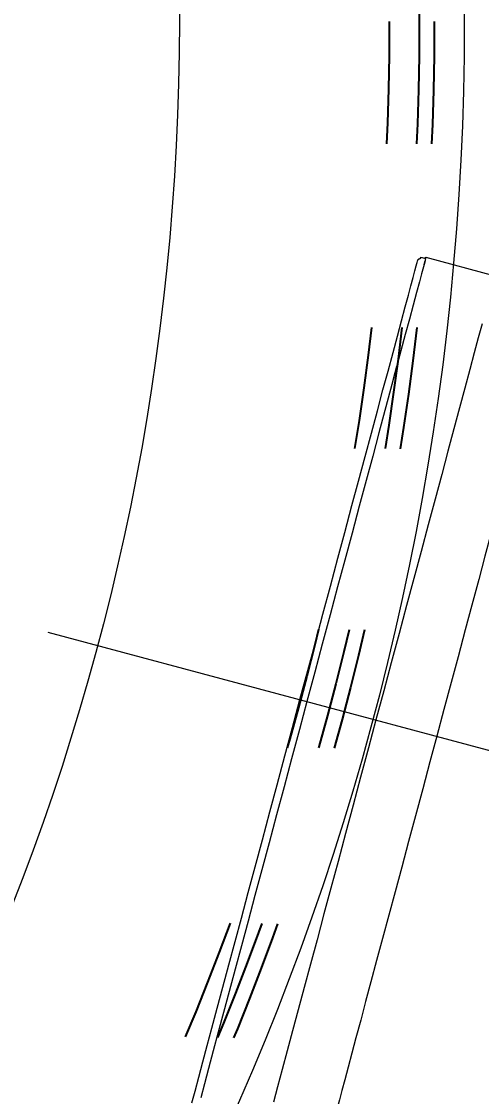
# Model space of a CAD drawing. Header units: millimetres. Extents: x 89051 to 218395, y -330386 to -125649.
# Drawn here: x 98586.9 to 98632.9, y -134408.3 to -134300.8 of the extents above; entities that cross this region are included whole.
import ezdxf

# ---------------------------------------------------------------- set-up
doc = ezdxf.new("R2010")
doc.units = ezdxf.units.MM
doc.header["$LTSCALE"] = 13
for name, pattern in [('1 实线', [0]), ('ACAD_ISO03W100', [1.18, 0.47, -0.71]), ('ACAD_ISO04W100', [30, 24, -3, 0, -3]), ('CENTER', [50.8, 31.75, -6.35, 6.35, -6.35])]:
    doc.linetypes.add(name, pattern=pattern)
doc.layers.get('0').update_dxf_attribs({"color": 1, "linetype": 'CENTER'})
doc.layers.add('C00-00-00', color=7, linetype='Continuous')
doc.layers.add('粗实线', color=4, linetype='Continuous')
doc.layers.add('标注、文本', color=3, linetype='Continuous', lineweight=25)
doc.styles.get("Standard").update_dxf_attribs({"font": 'gbenor.shx', "bigfont": 'gbcbig.shx'})
doc.dimstyles.new('1-15', dxfattribs={"dimscale": 20, "dimtxt": 3.5, "dimasz": 2, "dimexe": 1.5, "dimexo": 0.5, "dimgap": 0.5, "dimtad": 1, "dimtoh": 1, "dimdec": 1, "dimdsep": 46, "dimtxsty": 'Standard', "dimcen": 2.5, "dimclrd": 3, "dimclre": 3, "dimclrt": 3, "dimadec": 0, "dimazin": 2, "dimtfac": 1, "dimtdec": 1, "dimtmove": 0, "dimatfit": 2, "dimfxl": 1, "dimarcsym": 0})

# ---------------------------------------------------------------- blocks, each defined once
blk = doc.blocks.new('225635')
at = {"layer": 'C00-00-00', "lineweight": 15}
for points in [[(72445.07, -125565.93), (72445.07, -125565.81), (72445.07, -125565.69), (72445.07, -125565.57), (72445.19, -125565.57), (72445.19, -125565.45), (72445.31, -125565.45), (72445.31, -125565.33), (72445.43, -125565.33), (72445.55, -125565.33), (72445.67, -125565.33), (72445.79, -125565.2)], [(72445.79, -125565.2), (72452.93, -125565.2)], [(72445.79, -125565.2), (72445.79, -125565.33), (72445.79, -125565.69), (72445.79, -125566.17), (72445.79, -125566.9), (72445.79, -125567.75), (72445.79, -125568.83), (72445.79, -125570.17), (72445.79, -125571.62), (72445.79, -125573.19), (72445.79, -125574.89), (72445.79, -125576.82), (72445.79, -125578.88), (72445.79, -125581.06), (72445.79, -125583.36), (72445.79, -125585.78), (72445.79, -125588.32), (72445.79, -125590.98), (72445.79, -125593.76), (72445.79, -125596.55), (72445.79, -125599.33), (72445.79, -125602.23), (72445.79, -125605.26), (72445.79, -125608.16), (72445.79, -125611.19)], [(72452.93, -125570.17), (72452.93, -125571.62), (72452.93, -125573.19), (72452.93, -125574.89), (72452.93, -125576.82), (72452.93, -125578.88), (72452.93, -125581.06), (72452.93, -125583.36), (72452.93, -125585.78), (72452.93, -125588.32), (72452.93, -125590.98), (72452.93, -125593.76), (72452.93, -125596.55), (72452.93, -125599.33), (72452.93, -125602.23), (72452.93, -125605.26), (72452.93, -125608.16), (72452.93, -125611.19)], [(72445.07, -125652.94), (72445.07, -125651.73), (72445.07, -125650.27), (72445.07, -125648.7), (72445.07, -125647.01), (72445.07, -125645.19), (72445.07, -125643.13), (72445.07, -125640.96), (72445.07, -125638.66), (72445.07, -125636.24), (72445.07, -125633.82), (72445.07, -125631.15), (72445.07, -125628.49), (72445.07, -125625.71), (72445.07, -125622.8), (72445.07, -125620.02), (72445.07, -125617), (72445.07, -125614.09), (72445.07, -125611.19), (72445.07, -125608.16), (72445.07, -125605.26), (72445.07, -125602.35), (72445.07, -125599.45), (72445.07, -125596.55), (72445.07, -125593.88), (72445.07, -125591.1), (72445.07, -125588.56), (72445.07, -125586.02), (72445.07, -125583.6), (72445.07, -125581.3), (72445.07, -125579.12), (72445.07, -125577.18), (72445.07, -125575.25), (72445.07, -125573.55), (72445.07, -125571.98), (72445.07, -125570.53), (72445.07, -125569.32), (72445.07, -125568.35), (72445.07, -125567.5), (72445.07, -125566.78), (72445.07, -125566.29), (72445.07, -125566.05), (72445.07, -125565.93)], [(72445.79, -125565.93), (72445.79, -125565.57)], [(72459.23, -125571.5), (72459.23, -125571.74), (72459.23, -125572.1), (72459.23, -125572.71), (72459.23, -125573.43), (72459.23, -125574.4), (72459.23, -125575.49), (72459.23, -125576.82), (72459.23, -125578.27), (72459.23, -125579.85), (72459.23, -125581.66), (72459.23, -125583.6), (72459.23, -125585.65), (72459.23, -125587.83), (72459.23, -125590.13), (72459.23, -125592.55), (72459.23, -125594.97), (72459.23, -125597.63), (72459.23, -125600.18), (72459.23, -125602.96), (72459.23, -125605.62), (72459.23, -125608.4), (72459.23, -125611.19)], [(72445.79, -125577.79), (72445.79, -125576.46)], [(72445.79, -125611.19), (72445.79, -125614.09), (72445.79, -125617.12), (72445.79, -125620.02), (72445.79, -125622.93), (72445.79, -125625.83), (72445.79, -125628.61), (72445.79, -125631.27), (72445.79, -125633.94), (72445.79, -125636.48), (72445.79, -125638.9), (72445.79, -125641.2), (72445.79, -125643.38), (72445.79, -125645.43), (72445.79, -125647.37), (72445.79, -125649.18), (72445.79, -125650.76), (72445.79, -125652.21)], [(72452.93, -125611.19), (72452.93, -125614.09), (72452.93, -125617.12), (72452.93, -125620.02), (72452.93, -125622.93), (72452.93, -125625.83), (72452.93, -125628.61), (72452.93, -125631.27), (72452.93, -125633.94), (72452.93, -125636.48), (72452.93, -125638.9), (72452.93, -125641.2), (72452.93, -125643.38), (72452.93, -125645.43), (72452.93, -125647.37), (72452.93, -125649.18), (72452.93, -125650.76)], [(72459.23, -125611.19), (72459.23, -125613.85), (72459.23, -125616.63), (72459.23, -125619.42), (72459.23, -125622.08), (72459.23, -125624.74), (72459.23, -125627.28), (72459.23, -125629.7), (72459.23, -125632.12), (72459.23, -125634.42), (72459.23, -125636.6), (72459.23, -125638.66), (72459.23, -125640.59), (72459.23, -125642.41), (72459.23, -125643.98), (72459.23, -125645.43), (72459.23, -125646.76), (72459.23, -125647.85), (72459.23, -125648.82), (72459.23, -125649.55), (72459.23, -125650.15), (72459.23, -125650.51), (72459.23, -125650.76)]]:
    blk.add_lwpolyline(points, dxfattribs=at)
at = {"layer": '标注、文本', "color": 1, "linetype": 'ACAD_ISO04W100', "lineweight": 15}
blk.add_line((72418.95, -125611.19), (72558.05, -125611.19), dxfattribs=at)
blk = doc.blocks.new('*D590')
at = {"layer": 'Defpoints', "color": 0, "transparency": 16777216}
for p in [(98717.57, -134295.7), (97992.25, -134341.66), (98717.57, -134923.23)]:
    blk.add_point(p, dxfattribs=at)
at = {"layer": '标注、文本', "color": 3, "lineweight": -2, "transparency": 16777216}
for p, q in [((98717.57, -134305.7), (98717.57, -134953.23)), ((97992.25, -134351.66), (97992.25, -134953.23)), ((98032.25, -134923.23), (98677.57, -134923.23))]:
    blk.add_line(p, q, dxfattribs=at)
at = {"layer": '标注、文本', "color": 3, "transparency": 16777216}
for points in [[(98032.25, -134916.56), (98032.25, -134929.9), (97992.25, -134923.23)], [(98677.57, -134916.56), (98677.57, -134929.9), (98717.57, -134923.23)]]:
    blk.add_solid(points, dxfattribs=at)
at = {"layer": '标注、文本', "color": 3, "transparency": 16777216, "insert": (98354.91, -134878.23), "char_height": 70, "attachment_point": 5}
blk.add_mtext('761', dxfattribs=at)
blk = doc.blocks.new('*D595')
at = {"layer": 'Defpoints', "color": 0, "transparency": 16777216}
for p in [(98597.55, -134300.78), (98736.65, -134300.78), (98961.22, -134353.23), (98589.51, -134361.83), (98723.87, -134397.83)]:
    blk.add_point(p, dxfattribs=at)
at = {"layer": '标注、文本', "color": 3, "lineweight": -2, "transparency": 16777216}
for p, q in [((98746.65, -134300.78), (98993.51, -134300.78)), ((98733.53, -134400.42), (98971.98, -134464.31))]:
    blk.add_line(p, q, dxfattribs=at)
blk.add_arc((98361.67, -134300.78), 601.84, 348.80874, 356.19126, dxfattribs=at)
at = {"layer": '标注、文本', "color": 3, "transparency": 16777216}
for points in [[(98955.51, -134340.53), (98968.84, -134340.98), (98963.51, -134300.78)], [(98958.55, -134419.1), (98945.57, -134416.08), (98943, -134456.55)]]:
    blk.add_solid(points, dxfattribs=at)
at = {"layer": '标注、文本', "color": 3, "transparency": 16777216, "insert": (98942.91, -134411.88), "char_height": 70, "attachment_point": 5}
blk.add_mtext('15°', dxfattribs=at)

msp = doc.modelspace()

# ---------------------------------------------------------------- linework, layer by layer
at = {"color": 7, "linetype": '1 实线', "lineweight": 0}
for radius in [269.5, 241]:
    msp.add_circle((98361.67, -134300.78), radius, dxfattribs=at)
at = {"layer": '粗实线', "color": 2, "linetype": 'ACAD_ISO03W100', "ltscale": 2}
for radius in [266.5, 265, 262]:
    msp.add_circle((98361.67, -134300.78), radius, dxfattribs=at)

# ---------------------------------------------------------------- block references
at = {"layer": '标注、文本', "rotation": 344.9999999999999}
msp.add_blockref('225635', (61148.74, 5712.66), dxfattribs=at)

# ---------------------------------------------------------------- dimensions: what is measured, and where the dimension line sits
at = {"layer": '标注、文本'}
dim = msp.add_linear_dim(base=(98717.57, -134923.23), p1=(97992.25, -134341.66), p2=(98717.57, -134295.7), text='761', dimstyle='1-15', dxfattribs=at)
dim.commit()
dim.dimension.update_dxf_attribs({"geometry": '*D590', "text_midpoint": (98354.91, -134878.23)})
dim = msp.add_angular_dim_2l(base=(98961.22, -134353.23), line1=((98589.51, -134361.83), (98723.87, -134397.83)), line2=((98597.55, -134300.78), (98736.65, -134300.78)), dimstyle='1-15', dxfattribs=at)
dim.commit()
dim.dimension.update_dxf_attribs({"geometry": '*D595', "text_midpoint": (98942.91, -134456.88), "dimtype": 162})

doc.saveas('drawing.dxf')
